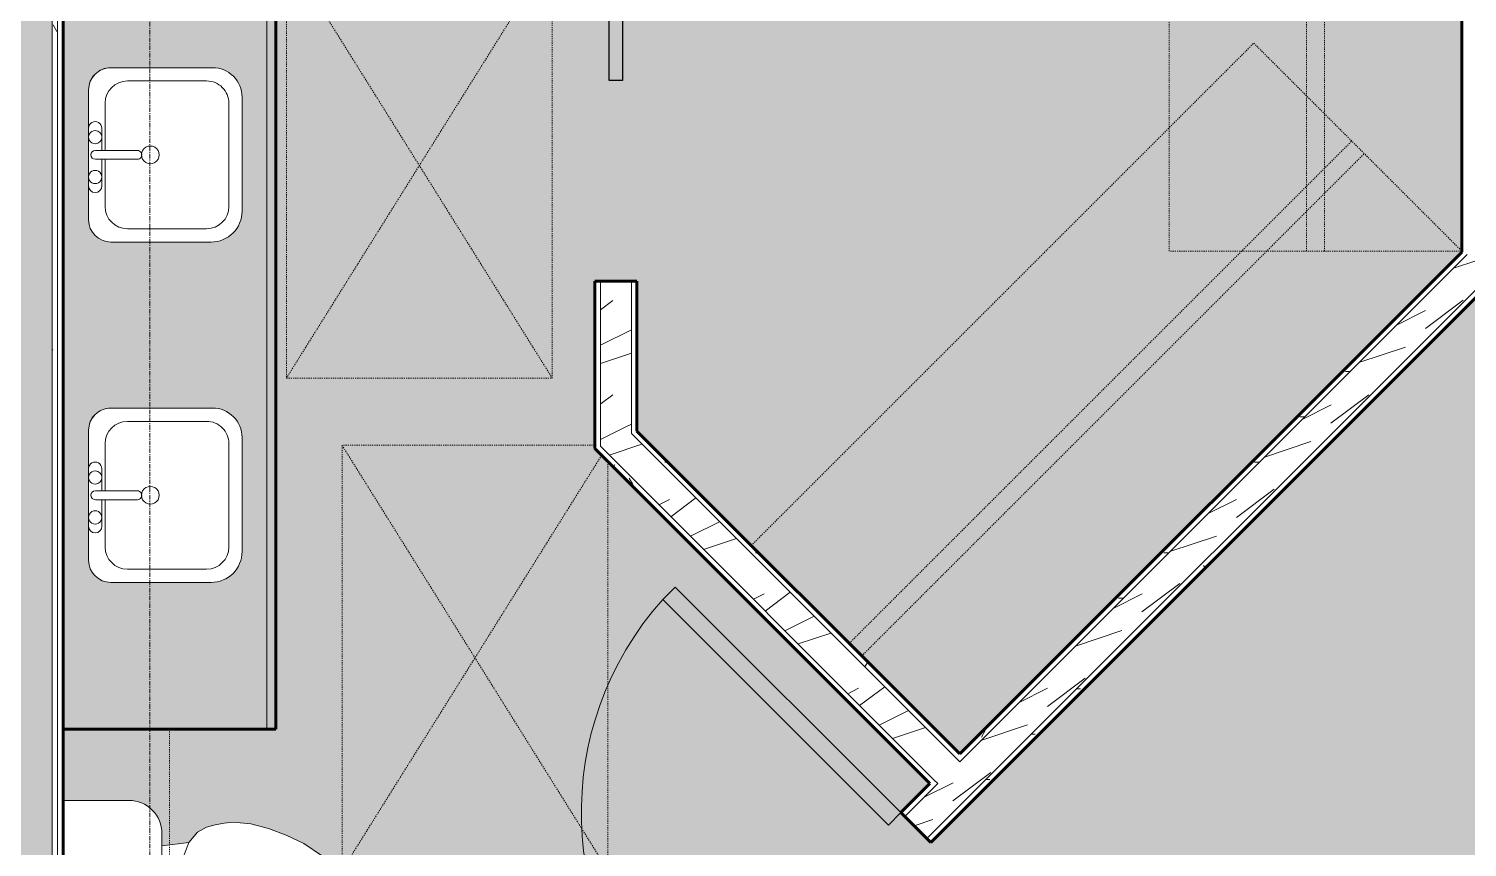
# Model space of a CAD drawing. Header units: inches. Extents: x -4105 to -1989, y 9836 to 11159.
# Drawn here: x -2514 to -2351.7, y 10523.2 to 10615.6 of the extents above; entities that cross this region are included whole.
import ezdxf

# ---------------------------------------------------------------- set-up
doc = ezdxf.new("R2010")
doc.units = ezdxf.units.IN
doc.header["$MEASUREMENT"] = 0
doc.linetypes.add('Dash', pattern=[0.25, 0.125, -0.125])
doc.linetypes.add('Grid Line 1_2_', pattern=[0.8749999999999999, 0.4999999999999999, -0.125, 0.125, -0.125])
for name, color, linetype, lineweight in [('0-1', 7, 'Continuous', 5), ('0-2', 7, 'Continuous', 9), ('A-AREA-PATT-2', 141, 'Continuous', 9), ('A-DOOR-1', 7, 'Continuous', 9), ('A-DOOR-2', 50, 'Continuous', 30), ('A-GENM-HDLN-1', 7, 'Dash', 9), ('A-WALL', 113, 'Continuous', 18), ('A-WALL-2', 250, 'Continuous', 60), ('A-WALL-3', 10, 'Continuous', 18), ('A-WALL-PATT-1', 7, 'Continuous', 9), ('A-WALL-PATT-2', 253, 'Continuous', 9), ('A-WALL-PATT-4', 111, 'Continuous', 9), ('I-WALL-2', 2, 'Continuous', 60), ('P-SANR-FIXT-2', 7, 'Continuous', 9), ('Q-CASE-1', 253, 'Continuous', 9), ('Q-CASE-2', 250, 'Continuous', 60), ('Q-CASE-3', 7, 'Continuous', 9), ('Q-CASE-HDLN-1', 7, 'Dash', 9), ('S-GRID-1', 1, 'Grid Line 1_2_', 9)]:
    doc.layers.add(name, color=color, linetype=linetype, lineweight=lineweight)
pattern_1 = [(0, (0, -1194), (20.48, 5.12), [0.845, -14.515, 0.845, -14.515, -81.92]), (0, (0, -1194), (20.48, 5.12), [-30.72, 0.845, -29.875, 0.845, -14.515, -35.84]), (0, (0, -1194), (20.48, 5.12), [-76.8, 0.845, -9.395, 0.845, -24.755]), (120, (7.68, -1191.44), (-14.67405006737632, 15.1762002695053), [0.8449999999999999, -14.515, 0.8449999999999999, -14.515, -81.91999999999999]), (120, (7.68, -1191.44), (-14.67405006737632, 15.1762002695053), [-30.72, 0.8449999999999999, -29.875, 0.8449999999999999, -14.515, -35.84]), (120, (7.68, -1191.44), (-14.67405006737632, 15.1762002695053), [-76.79999999999998, 0.8449999999999999, -9.394999999999998, 0.8449999999999999, -24.755]), (240, (10.24, -1181.2), (-5.805949932623669, -20.2962002695053), [0.845, -14.515, 0.845, -14.515, -81.92]), (240, (10.24, -1181.2), (-5.805949932623669, -20.2962002695053), [-30.72, 0.845, -29.875, 0.845, -14.515, -35.84]), (240, (10.24, -1181.2), (-5.805949932623669, -20.2962002695053), [-76.8, 0.845, -9.395, 0.845, -24.755])]
pattern_2 = [(216.87, (4.265, -1183.338), (31.98716190389133, 21.32545714244463), [5.331, -47.981]), (206.565, (10.662, -1186.536), (-10.66247606731217, -10.66200980650436), [11.921, -11.921]), (198.435, (10.662, -1191.868), (-21.3244936496746, -10.66258686177925), [6.743999999999999, -26.974])]

# ---------------------------------------------------------------- blocks, each defined once
blk = doc.blocks.new('Pocket_Door_2385 - 34_ x 80_-1722096-ENLARGED FLOOR PLAN - 3RD FLOOR PLAN - WEST')
at = {"layer": 'A-DOOR-2'}
for p, q in [((-39.66666666666676, -0.7500000000002841), (-39.66666666666676, 0.7499999999997157)), ((-39.66666666666676, 0.7499999999997157), (-5.666666666666763, 0.7499999999997157)), ((-5.666666666666763, 0.7499999999997157), (-5.666666666666763, -0.7500000000002841)), ((-5.666666666666763, -0.7500000000002841), (-39.66666666666676, -0.7500000000002841))]:
    blk.add_line(p, q, dxfattribs=at)
blk = doc.blocks.new('Toilet-Domestic-3D - Toilet-Domestic-3D-V36-ENLARGED FLOOR PLAN - 3RD FLOOR PLAN - WEST')
at = {"layer": 'P-SANR-FIXT-2'}
for p, q in [((-9.976221549255797, 11.74999999999988), (-9.976221549255797, 19.17622155038788)), ((9.976221549255834, 19.17622155039578), (9.976221549255834, 11.74999999999979)), ((6.24999999999998, 8.023778450743999), (-6.250000000000018, 8.023778450743999)), ((-4.861662917351556, 8.023778450743999), (-5.209379619536154, 4.999999999999813)), ((4.861662917351547, 8.023778450743999), (5.209379619536154, 4.999999999999837)), ((-5.209379619536154, 4.999999999999813), (-6.401133212130357, 3.999999999999825)), ((-3.835640909808955, 5.499999999999777), (-5.209379619536155, 4.999999999999812)), ((-0.9999999999997728, 5.999999999999874), (-3.835640909808916, 5.499999999999785)), ((0.9999999999997808, 5.999999999999874), (-0.9999999999997728, 5.999999999999874)), ((3.835640909808861, 5.499999999999833), (0.9999999999997852, 5.999999999999873)), ((5.209379619536155, 4.999999999999838), (3.835640909808857, 5.499999999999835)), ((6.401133212130349, 3.999999999999856), (5.209379619536156, 4.999999999999837)), ((-6.401133212130356, 3.999999999999827), (-6.967897106716618, 2.999999999999813)), ((6.967897106716618, 2.999999999999838), (6.40113321213035, 3.999999999999855)), ((-7.235846299147757, 1.999999999999744), (-7.412844257252363, 0.9961946980915921)), ((-6.967897106716618, 2.999999999999817), (-7.235846299147756, 1.999999999999738)), ((7.235846299147753, 1.999999999999849), (6.967897106716618, 2.999999999999834)), ((7.412844257252371, 0.9961946980916617), (7.235846299147749, 1.999999999999869)), ((-7.412844257252363, 0.9961946980915831), (-7.50000000000002, -6.21169782277776e-14)), ((7.500000000000021, -2.775427876562951e-14), (7.412844257252374, 0.9961946980916417)), ((-7.50000000000002, -7.231934651481962e-14), (-7.325688514504699, -1.992389396183629)), ((7.325688514504699, -1.992389396183625), (7.50000000000002, -1.099120794378914e-14)), ((-7.325688514504693, -1.992389396183659), (-6.787750874495926, -4.000000000000099)), ((6.787750874495935, -4.000000000000113), (7.325688514504697, -1.992389396183628)), ((-6.787750874495902, -4.000000000000183), (-6.05981040596345, -6.000000000000322)), ((6.05981040596353, -6.000000000000132), (6.787750874495948, -4.000000000000068)), ((-6.059810405963483, -6.000000000000248), (-5.127195089653489, -8.00000000000021)), ((5.12719508965351, -8.000000000000167), (6.059810405963534, -6.000000000000124)), ((-5.127195089653483, -8.000000000000217), (-3.739764113511693, -10.0000000000002)), ((3.739764113511725, -10.00000000000015), (5.127195089653514, -8.000000000000158)), ((-3.739764113511675, -10.00000000000023), (-2.739764113511752, -11.00000000000014)), ((-2.739764113511752, -11.00000000000014), (-1.873738709727293, -11.50000000000017)), ((1.873738709727307, -11.50000000000016), (2.73976411351174, -11.00000000000015)), ((2.739764113511739, -11.00000000000015), (3.73976411351172, -10.00000000000015)), ((-1.8737387097273, -11.50000000000016), (-0.5000000000001319, -12.00000000000012)), ((-0.5000000000001313, -12.00000000000012), (0.5000000000001497, -12.00000000000012)), ((0.5000000000001499, -12.00000000000012), (1.87373870972732, -11.50000000000015))]:
    blk.add_line(p, q, dxfattribs=at)
for centre, radius, start, end in [((-6.249999999999996, 11.74999999999986), 3.726221549255821, 179.9999999999996, 269.9999999999993), ((6.250000000000004, 11.74999999999982), 3.726221549255814, 269.9999999999992, 359.9999999999994)]:
    blk.add_arc(centre, radius, start, end, dxfattribs=at)
blk = doc.blocks.new('OD_CW_Upper Cabinet - OD_CW_Upper Cabinet-1867077-ENLARGED FLOOR PLAN - 3RD FLOOR PLAN - WEST')
at = {"layer": 'Q-CASE-HDLN-1'}
for p, q in [((0.7377049180327883, -24.00000000000042), (0.7377049180327883, -12.00000000000038)), ((0.7377049180327883, -12.00000000000038), (34.73770491801893, -12.00000000000038)), ((34.73770491801893, -12.00000000000038), (34.73770491801893, -24.00000000000042)), ((34.73770491801893, -24.00000000000042), (0.7377049180327883, -24.00000000000042))]:
    blk.add_line(p, q, dxfattribs=at)
blk = doc.blocks.new('OD_CW_Base Cabinet - OD_CW_Base Cabinet-1954172-ENLARGED FLOOR PLAN - 3RD FLOOR PLAN - WEST')
at = {"layer": 'Q-CASE-1'}
blk.add_hatch(color=256, dxfattribs=at).paths.add_polyline_path([(92.01109509747543, 4.489741911584131e-11), (0.7377049179947334, -3.192113240402249e-12), (0.7377049179954155, -1.000000000003306), (92.01109509747612, -0.9999999999552162)], flags=0)
h = blk.add_hatch(color=256, dxfattribs=at)
h.paths.add_polyline_path([(92.01109509748788, -23.99999999967168), (92.01109509747577, -0.9999999999552162), (0.7377049180085463, -1.000000000003306), (0.737704918020654, -24.00000000005128), (91.67227131146215, -23.99999999967202)], flags=0)
h.paths.add_polyline_path([(75.4291513811621, -7.302165348394973), (75.42915138116807, -18.62499999817215), (75.34396594688091, -19.27204761093856), (75.09421489061866, -19.87499999818329), (74.69691833412644, -20.39276695114666), (74.17915138115897, -20.79006350764212), (73.57619899391442, -21.03981456390387), (72.92915138115806, -21.12499999818045), (58.24411201519671, -21.12499999818829), (57.59706440243115, -21.03981456389739), (56.99411201520211, -20.79006350764417), (56.47634506223243, -20.3927669511453), (56.07904850573612, -19.87499999817647), (55.8292974494742, -19.27204761093243), (55.74411201520649, -18.62499999818443), (55.74411201520035, -7.12303413631981), (55.85726787501147, -6.263530048782749), (56.1890240695971, -5.462599744413191), (56.71677196254972, -4.774825299854577), (57.40454640710816, -4.247077406903153), (58.24411201518767, -3.910234778089725), (59.0649807990141, -3.802165352517827), (71.92915138528018, -3.802165352511005), (72.92915138114903, -3.960416266075876), (73.67915138322148, -4.271076438714666), (74.40402511652273, -4.827291617154637), (74.9602402949598, -5.5521653504535), (75.30989177331428, -6.396298691601722)], flags=0)
h.paths.add_polyline_path([(37.00468798801142, -7.302165348385764), (37.00468798801739, -18.6249999981626), (36.9195025537304, -19.27204761092867), (36.66975149746815, -19.87499999817408), (36.27245494097576, -20.39276695113745), (35.75468798800778, -20.79006350763292), (35.15173560076357, -21.03981456389432), (34.50468798800738, -21.12499999817158), (19.81964862204603, -21.12499999817943), (19.17260100928251, -21.0398145638892), (18.5696486220516, -20.7900635076353), (18.05188166908175, -20.39276695113575), (17.65458511258526, -19.87499999816726), (17.40483405632352, -19.27204761092288), (17.31964862205563, -18.62499999817522), (17.3196486220495, -7.123034136310602), (17.43280448186061, -6.263530048773199), (17.76456067644608, -5.462599744404664), (18.29230856939801, -4.774825299846051), (18.98008301395714, -4.247077406894285), (19.81964862203699, -3.910234778080857), (20.64051740586342, -3.802165352508618), (33.5046879921295, -3.802165352502138), (34.50468798799835, -3.960416266066667), (35.2546879900708, -4.271076438705458), (35.97956172337052, -4.827291617143723), (36.53577690180912, -5.552165350444633), (36.8854283801636, -6.396298691592173)], flags=0)
at = {"layer": 'Q-CASE-2'}
for p, q in [((0.7377049180327883, -24.00000000000028), (0.7377049180327883, -2.45137243837234e-13)), ((0.7377049180327883, -2.438049762076838e-13), (92.01109509748775, -2.438049762076838e-13)), ((92.01109509748775, -2.438049762076838e-13), (92.01109509748775, -24.00000000000028))]:
    blk.add_line(p, q, dxfattribs=at)
at = {"layer": 'Q-CASE-3'}
for p, q in [((0.737704918033325, -1.000000000000265), (0.7377049180333265, -2.646216579194055e-13)), ((0.7377049180333265, -2.645299309368907e-13), (92.01109509748774, -3.934460572177533e-13)), ((92.01109509748774, -1.000000000000394), (0.7377049180333265, -1.000000000000265)), ((0.7377049180327505, -24.00000000000028), (0.7377049180327829, -1.000000000000268)), ((0.7377049180327829, -1.000000000000266), (92.01109509748774, -1.000000000000395)), ((92.01109509748774, -3.935185510783861e-13), (92.01109509748774, -1.000000000000394)), ((92.01109509748774, -1.000000000000396), (92.0110950974877, -24.00000000000041))]:
    blk.add_line(p, q, dxfattribs=at)
blk = doc.blocks.new('ADA Clearances - 30_x48_-V13-ENLARGED FLOOR PLAN - 3RD FLOOR PLAN - WEST')
at = {"layer": 'A-GENM-HDLN-1'}
for p, q in [((15.00000000000022, -23.99999999999971), (-14.99999999999971, 24.00000000000038)), ((-14.99999999999971, -23.99999999999971), (15.00000000000021, 24.00000000000038)), ((15.00000000000022, 24.00000000000038), (-14.99999999999971, 24.00000000000038)), ((-14.99999999999971, 24.00000000000038), (-14.99999999999971, -23.99999999999971)), ((15.00000000000022, -23.99999999999971), (15.00000000000022, 24.00000000000038)), ((-14.99999999999971, -23.99999999999971), (15.00000000000021, -23.99999999999971))]:
    blk.add_line(p, q, dxfattribs=at)
blk = doc.blocks.new('ADA Clearances - 30_x48_-V37-ENLARGED FLOOR PLAN - 3RD FLOOR PLAN - WEST')
at = {"layer": 'A-GENM-HDLN-1'}
for p, q in [((15.00000000000022, -23.99999999999971), (-14.99999999999971, 24.00000000000038)), ((15.00000000000022, 24.00000000000038), (-14.99999999999971, 24.00000000000038)), ((-14.99999999999971, 24.00000000000038), (-14.99999999999971, -22.14280744146759)), ((-14.28569516979479, -22.85711227167184), (15.00000000000021, 24.00000000000038)), ((15.00000000000022, -23.99999999999971), (15.00000000000022, 24.00000000000038)), ((-13.52377844681237, -23.99999999999971), (15.00000000000021, -23.99999999999971))]:
    blk.add_line(p, q, dxfattribs=at)
blk = doc.blocks.new('M_Sink Vanity-Square - 500 x 440mm-1352614-ENLARGED FLOOR PLAN - 3RD FLOOR PLAN - WEST')
at = {"layer": 'P-SANR-FIXT-2'}
for p, q in [((7.960206321459207, 7.092338626521206), (-6.72483304450216, 7.092338626521206)), ((7.960206321459207, 7.092338626521206), (-6.72483304450216, 7.092338626521206)), ((3.617686636420392, 7.09233862652119), (-2.882313363579914, 7.09233862652119)), ((0.1176866364199141, 5.217338626521082), (-5.224833048619394, 5.217338626521082)), ((-2.882313363579915, 5.592338626521194), (0.1176866364199142, 5.592338626521194)), ((0.1176866364199141, 6.328534093688524), (0.1176866364199141, 1.590181973732988)), ((1.117686636419917, 6.328534093688521), (1.117686636419917, 1.590181973732988)), ((1.117686636419917, 5.592338626521215), (3.617686636420392, 5.592338626521215)), ((6.460206321459268, 5.217338626521471), (1.117686636419917, 5.217338626521471)), ((-9.224833044502127, 4.592338626521225), (-9.224833044502127, -6.730496023265159)), ((-9.224833044502127, 4.592338626521225), (-9.224833044502127, -6.730496023265159)), ((10.46020632145958, -6.909627235334674), (10.46020632145958, 4.592338626520832)), ((10.46020632145958, -6.909627235334674), (10.46020632145958, 4.592338626520832)), ((-7.724833048619226, 2.717338626521233), (-7.724833048619226, -6.230496019147965)), ((8.96020632145928, -6.230496019148079), (8.96020632145928, 2.717338626521476)), ((-5.224833048619141, -8.730496019148047), (6.460206321459311, -8.730496019148047)), ((-5.724833048619284, -10.230496019148), (7.139337537646255, -10.230496019148)), ((-5.724833048619284, -10.230496019148), (7.139337537646255, -10.230496019148))]:
    blk.add_line(p, q, dxfattribs=at)
for centre, radius, start, end in [((-6.724833044502144, 4.592338626521225), 2.49999999999998, 90.00000000000031, 180), ((-6.724833044502144, 4.592338626521225), 2.49999999999998, 90.00000000000031, 180), ((-2.882313363579915, 6.34233862652119), 0.7499999999999981, 90.00000000000037, 269.9999999999996), ((-1.882313363579992, 6.342338626521201), 0.7499999999999964, 359.9999999999996, 179.9999999999997), ((0.6176866364199157, 6.328534093688521), 0.5000000000000021, 359.9999999999996, 179.9999999999996), ((2.617686636419992, 6.34233862652119), 0.7499999999999988, 359.9999999999996, 179.9999999999997), ((3.617686636420392, 6.342338626521201), 0.7499999999999869, 269.9999999999996, 89.99999999999993), ((7.960206321459204, 4.59233862652083), 2.500000000000379, 1.272221872585407e-14, 89.99999999999999), ((7.960206321459207, 4.592338626520832), 2.500000000000377, 359.9999999999996, 90.00000000000006), ((-5.224833048619378, 2.717338626521233), 2.499999999999846, 90.00000000000034, 180), ((-1.882313363579992, 6.342338626521201), 0.7499999999999966, 180.0000000000001, 2.544443745170813e-13), ((2.617686636419992, 6.342338626521196), 0.7499999999999976, 180.0000000000001, 359.9999999999994), ((6.460206321459268, 2.717338626521459), 2.500000000000015, 2.989721400575706e-13, 90.00000000000007), ((0.6176866364199195, 0.1250000000002011), 0.9999999999999981, 359.9999999999996, 179.9999999999997), ((0.6176866364199196, 0.1250000000002014), 0.9999999999999978, 180.0000000000001, 3.053332494204976e-13), ((0.6176866364199157, 1.590181973732988), 0.500000000000001, 180, 5.088887490341627e-14), ((-5.224833048619141, -6.230496019147965), 2.500000000000086, 180, 269.9999999999997), ((6.460206321459311, -6.230496019148079), 2.499999999999967, 269.9999999999996, 4.452776554048924e-14), ((-5.724833048619282, -6.730496023265157), 3.499999995882848, 180, 269.9999999999997), ((-5.724833048619284, -6.730496023265159), 3.499999995882846, 179.9999999999999, 269.9999999999997), ((7.139337537646252, -6.909627235334671), 3.320868783813329, 269.9999999999996, 359.9999999999997), ((7.139337537646255, -6.909627235334674), 3.320868783813327, 269.9999999999996, 4.452776554048924e-14)]:
    blk.add_arc(centre, radius, start, end, dxfattribs=at)
blk = doc.blocks.new('Single-Flush - 36_ x 84_-1372839-ENLARGED FLOOR PLAN - 3RD FLOOR PLAN - WEST')
at = {"layer": 'A-DOOR-1'}
blk.add_arc((18.00000000000094, 2.374999999999273), 36.06659275674493, 93.17885224191846, 179.9999999999998, dxfattribs=at)
at = {"layer": 'A-DOOR-2'}
for p, q in [((16, 2.374999999999472), (16, 38.38609708243875)), ((18.00000000000094, 38.38609708243875), (16, 38.38609708243875)), ((18.00000000000094, 2.374999999999472), (18.00000000000094, 38.38609708243875)), ((18.00000000000094, 2.374999999999472), (16, 2.374999999999472))]:
    blk.add_line(p, q, dxfattribs=at)
blk = doc.blocks.new('OD_CW_Closet - OD_CW_Closet-2069093-ENLARGED FLOOR PLAN - 3RD FLOOR PLAN - WEST')
at = {"layer": 'Q-CASE-HDLN-1'}
for p, q in [((0.7377049180327883, -24.00000000000042), (0.7377049180327883, 9.265165042953342)), ((0.7377049180327883, 9.265165042953345), (80.93781380260386, 9.265165042953345)), ((80.93781380260386, 9.265165042953345), (80.93781380260386, -24.00000000000042)), ((0.7377049180327883, -6.367417478523519), (80.93781380260386, -6.367417478523519)), ((0.7377049180327883, -8.367417478523517), (80.93781380260386, -8.367417478523517)), ((80.93781380260386, -24.00000000000042), (0.7377049180327829, -24.00000000000042))]:
    blk.add_line(p, q, dxfattribs=at)
blk = doc.blocks.new('OD_CW_Closet - OD_CW_Closet-2069094-ENLARGED FLOOR PLAN - 3RD FLOOR PLAN - WEST')
at = {"layer": 'Q-CASE-HDLN-1'}
for p, q in [((0.7377049180327869, -24.00000000000064), (0.7377049180327869, 8.99999999999954)), ((0.7377049180327883, 8.99999999999961), (68.04289705791334, 8.99999999999961)), ((68.04289705791334, 8.99999999999961), (68.04289705791334, -24.00000000000042)), ((0.7377049180327883, -6.500000000000385), (68.04289705791334, -6.500000000000385)), ((0.7377049180327883, -8.500000000000384), (68.04289705791334, -8.500000000000384)), ((68.04289705791334, -24.00000000000042), (0.7377049180327829, -24.00000000000042))]:
    blk.add_line(p, q, dxfattribs=at)
blk = doc.blocks.new('CTR - 1st Phase - Unit Layouts_rvt-1-ENLARGED FLOOR PLAN - 3RD FLOOR PLAN - WEST')
at = {"layer": 'A-WALL-PATT-1'}
h = blk.add_hatch(dxfattribs=at)
h.set_pattern_fill('FP_1', color=256, style=0, pattern_type=2)
h.set_pattern_definition(pattern_1)
h.paths.add_polyline_path([(-2352.29873665784, 10590.35988331008), (-2351.67373665784, 10590.98488330998), (-2351.67373665784, 10657.75490887873), (-2352.29873665784, 10657.75490887873), (-2352.29873665784, 10594.48488331009)], flags=0)
h = blk.add_hatch(dxfattribs=at)
h.set_pattern_fill('FP_1', color=256, style=0, pattern_type=2)
h.set_pattern_definition(pattern_1)
h.paths.add_polyline_path([(-2480.620014749117, 10461.15472174169), (-2440.59057749715, 10501.18415899382), (-2441.032519235393, 10501.62610073206), (-2481.06195648736, 10461.59666347993)], flags=0)
h.paths.add_polyline_path([(-2415.13473337449, 10526.64000311658), (-2411.422422774685, 10530.3523137164), (-2411.864364512926, 10530.79425545465), (-2415.576675112733, 10527.08194485482)], flags=0)
h.paths.add_polyline_path([(-2408.947549040537, 10532.82718745056), (-2351.673736657855, 10590.10099983348), (-2351.67373665784, 10590.98488330998), (-2409.389490778779, 10533.2691291888)], flags=0)
h.paths.add_polyline_path([(-2348.173736657745, 10593.6009998336), (-2343.716948474796, 10598.05778801657), (-2344.158890213062, 10598.49972975484), (-2348.173736657745, 10594.48488331009), (-2348.173736657745, 10593.88506636041)], flags=0)
h.paths.add_polyline_path([(-2299.876328041316, 10641.89840845023), (-2296.448736657838, 10645.32599983374), (-2296.448736657838, 10646.20988331021), (-2300.318269779559, 10642.34035018847)], flags=0)
h = blk.add_hatch(dxfattribs=at)
h.set_pattern_fill('FP_1', color=256, style=0, pattern_type=2)
h.set_pattern_definition(pattern_1)
h.paths.add_polyline_path([(-2477.703199276717, 10458.2379062693), (-2437.673762024753, 10498.26734352143), (-2438.115703762996, 10498.70928525967), (-2478.145141014959, 10458.67984800754)], flags=0)
h.paths.add_polyline_path([(-2412.217917902089, 10523.72318764419), (-2340.80013300239, 10595.14097254419), (-2341.242074740633, 10595.58291428243), (-2412.659859640332, 10524.16512938244)], flags=0)
h.paths.add_polyline_path([(-2296.959512568916, 10638.98159297784), (-2292.323736657816, 10643.61736888896), (-2292.323736657816, 10644.50125236544), (-2297.401454307158, 10639.42353471608)], flags=0)
h = blk.add_hatch(dxfattribs=at)
h.set_pattern_fill('FP_1', color=256, style=0, pattern_type=2)
h.set_pattern_definition(pattern_1)
h.paths.add_polyline_path([(-2409.389490778779, 10533.2691291888), (-2408.947549040537, 10533.71107092705), (-2445.998736681311, 10570.76225856785), (-2445.998736681311, 10569.87837509136), (-2409.831432517021, 10533.71107092705)], flags=0)
h = blk.add_hatch(dxfattribs=at)
h.set_pattern_fill('FP_1', color=256, style=0, pattern_type=2)
h.set_pattern_definition(pattern_1)
h.paths.add_polyline_path([(-2412.306306251166, 10530.3523137164), (-2411.864364512926, 10530.79425545465), (-2450.123736681312, 10569.05362762306), (-2450.123736681312, 10568.16974414658), (-2412.659859640332, 10530.70586710557)], flags=0)
at = {"layer": 'A-WALL-PATT-2'}
h = blk.add_hatch(dxfattribs=at)
h.set_pattern_fill('FP_2', color=256, style=0, pattern_type=2)
h.set_pattern_definition(pattern_2)
h.paths.add_polyline_path([(-2445.998736681311, 10569.87837509136), (-2445.998736681311, 10587.06278628976), (-2449.498736681312, 10587.06278628976), (-2449.498736681309, 10573.37837509136), (-2446.257620157794, 10570.13725856785)], flags=0)
h.paths.add_polyline_path([(-2445.998736681284, 10621.06278628976), (-2445.998736681261, 10658.37990887878), (-2449.498736681264, 10658.37990887878), (-2449.498736681265, 10621.06278629243), (-2449.248736681265, 10621.06278628976), (-2449.248736681265, 10657.06278628976), (-2446.248736681265, 10657.06278628975), (-2446.248736681265, 10621.06278628976)], flags=0)
h = blk.add_hatch(dxfattribs=at)
h.set_pattern_fill('FP_2', color=256, style=0, pattern_type=2)
h.set_pattern_definition(pattern_2)
h.paths.add_polyline_path([(-2478.145141014959, 10458.67984800754), (-2438.115703762996, 10498.70928525967), (-2440.59057749715, 10501.18415899382), (-2480.620014749117, 10461.15472174169)], flags=0)
h.paths.add_polyline_path([(-2412.659859640332, 10524.16512938244), (-2341.242074740633, 10595.58291428243), (-2343.716948474792, 10598.05778801657), (-2415.13473337449, 10526.64000311658)], flags=0)
h.paths.add_polyline_path([(-2297.401454307158, 10639.42353471608), (-2292.948736657826, 10643.87625236544), (-2292.948736657826, 10648.82599983375), (-2299.876328041316, 10641.89840845023), (-2297.489842654805, 10639.51192306373)], flags=0)
h = blk.add_hatch(dxfattribs=at)
h.set_pattern_fill('FP_2', color=256, style=0, pattern_type=2)
h.set_pattern_definition(pattern_2)
h.paths.add_polyline_path([(-2411.422422774685, 10530.3523137164), (-2408.947549040537, 10532.82718745056), (-2449.498736681309, 10573.37837509136), (-2449.498736681312, 10568.42862762306), (-2411.864364512926, 10530.79425545465)], flags=0)
at = {"layer": 'A-WALL-2'}
for p, q in [((-2352.298736657838, 10657.75490887872), (-2352.298736657737, 10590.35988331006)), ((-2412.217917902087, 10523.72318764418), (-2342.037569869465, 10593.90353567709)), ((-2352.298736657737, 10590.35988331006), (-2408.947549040535, 10533.71107092703)), ((-2445.373736681299, 10587.06278628974), (-2450.1237366813, 10587.06278628974)), ((-2450.1237366813, 10587.06278628974), (-2450.123736681306, 10574.88725856783)), ((-2445.373736681309, 10570.13725856783), (-2445.373736681299, 10587.06278628974)), ((-2450.123736681307, 10574.88725856783), (-2450.123736681309, 10569.05362762305)), ((-2450.123736681309, 10569.05362762305), (-2450.12373668131, 10568.16974414656)), ((-2408.947549040535, 10533.71107092703), (-2445.373736681308, 10570.13725856783)), ((-2450.12373668131, 10568.16974414656), (-2412.306306251164, 10530.35231371639)), ((-2412.306306251164, 10530.35231371639), (-2415.57667511273, 10527.08194485481)), ((-2415.57667511273, 10527.08194485481), (-2412.217917902087, 10523.72318764418))]:
    blk.add_line(p, q, dxfattribs=at)
at = {"layer": 'A-WALL-3'}
for p, q in [((-2341.242074740631, 10595.58291428241), (-2412.65985964033, 10524.16512938242)), ((-2351.673736657736, 10590.10099983358), (-2408.947549040534, 10532.82718745055)), ((-2449.498736681299, 10587.06278628974), (-2449.498736681307, 10574.26225856783)), ((-2445.9987366813, 10587.06278628974), (-2445.998736681308, 10570.76225856783)), ((-2449.498736681307, 10573.37837509135), (-2449.498736681306, 10574.26225856783)), ((-2449.49873668131, 10568.42862762305), (-2449.498736681307, 10573.37837509135)), ((-2445.998736681309, 10569.87837509135), (-2445.998736681308, 10570.76225856783)), ((-2445.998736681309, 10569.87837509135), (-2409.389490778776, 10533.26912918879)), ((-2449.498736681309, 10568.42862762305), (-2411.864364512924, 10530.79425545463)), ((-2409.389490778776, 10533.26912918879), (-2408.947549040534, 10532.82718745055)), ((-2411.422422774682, 10530.35231371639), (-2415.134733374487, 10526.64000311657)), ((-2411.864364512924, 10530.79425545463), (-2411.422422774682, 10530.35231371639))]:
    blk.add_line(p, q, dxfattribs=at)
at = {"layer": '0-2'}
for name, p, rotation in [('OD_CW_Closet - OD_CW_Closet-2069094-ENLARGED FLOOR PLAN - 3RD FLOOR PLAN - WEST', (-2376.298736679606, 10589.71201182073), 90.0000000000261), ('Pocket_Door_2385 - 34_ x 80_-1722096-ENLARGED FLOOR PLAN - 3RD FLOOR PLAN - WEST', (-2447.748736681291, 10604.06278628974), 269.9999999999695), ('OD_CW_Base Cabinet - OD_CW_Base Cabinet-1954172-ENLARGED FLOOR PLAN - 3RD FLOOR PLAN - WEST', (-2486.123736679626, 10628.49261379719), 269.9999999999695), ('ADA Clearances - 30_x48_-V13-ENLARGED FLOOR PLAN - 3RD FLOOR PLAN - WEST', (-2469.923736679038, 10600.12990887931), 180), ('OD_CW_Closet - OD_CW_Closet-2069093-ENLARGED FLOOR PLAN - 3RD FLOOR PLAN - WEST', (-2426.439747959655, 10550.15999754587), 45.00000000002335), ('M_Sink Vanity-Square - 500 x 440mm-1352614-ENLARGED FLOOR PLAN - 3RD FLOOR PLAN - WEST', (-2500.156398051286, 10600.71275885368), 89.99999999995289), ('M_Sink Vanity-Square - 500 x 440mm-1352614-ENLARGED FLOOR PLAN - 3RD FLOOR PLAN - WEST', (-2500.156398051316, 10562.28829546052), 89.99999999995289), ('ADA Clearances - 30_x48_-V37-ENLARGED FLOOR PLAN - 3RD FLOOR PLAN - WEST', (-2463.647515128142, 10544.55071515192), 180), ('Single-Flush - 36_ x 84_-1372839-ENLARGED FLOOR PLAN - 3RD FLOOR PLAN - WEST', (-2426.625218568738, 10512.67464418812), 45.00000000011767), ('OD_CW_Upper Cabinet - OD_CW_Upper Cabinet-1867077-ENLARGED FLOOR PLAN - 3RD FLOOR PLAN - WEST', (-2486.123736677863, 10537.21922361811), 269.9999999999669), ('Toilet-Domestic-3D - Toilet-Domestic-3D-V36-ENLARGED FLOOR PLAN - 3RD FLOOR PLAN - WEST', (-2490.947515128957, 10518.48151870007), 89.99999999997608)]:
    blk.add_blockref(name, p, dxfattribs=dict(at, rotation=rotation))
blk = doc.blocks.new('CTR - 1st Phase - Shell_rvt-1-ENLARGED FLOOR PLAN - 3RD FLOOR PLAN - WEST')
at = {"layer": 'S-GRID-1'}
blk.add_line((-2500.323736679715, 9836.179692344085), (-2500.323736679705, 11126.32435873707), dxfattribs=at)

msp = doc.modelspace()

# ---------------------------------------------------------------- hatches: boundary and pattern name
at = {"layer": 'A-AREA-PATT-2'}
h = msp.add_hatch(color=256, dxfattribs=at)
h.paths.add_polyline_path([(-2424.67019068761, 10418.78939611043), (-2363.589106074831, 10418.78939611043), (-2363.58910607483, 10478.07681963162), (-2368.300289123557, 10482.78800268033), (-2371.106852012823, 10479.981439791), (-2370.576521926932, 10479.45110970511), (-2372.344288879897, 10477.68334275214), (-2372.874618965785, 10478.21367283808), (-2373.051395661082, 10478.03689614273), (-2375.437881047619, 10480.42338152926), (-2400.186618389091, 10455.67464418767), (-2399.214346564958, 10454.70237236354), (-2425.377297468801, 10428.53942145958), (-2423.963083906424, 10427.12520789721), (-2424.139860601693, 10426.94843120194), (-2423.609530515802, 10426.418101116), (-2425.377297468765, 10424.65033416303), (-2425.907627554655, 10425.18066424897), (-2432.298895693167, 10418.78939611043), (-2425.112132425853, 10418.78939611043)], flags=0)
h.paths.add_polyline_path([(-2476.513291274576, 10456.47346156482), (-2451.057447151861, 10481.92930568754), (-2449.820010284784, 10480.69186882046), (-2475.2758544075, 10455.23602469774)], flags=0)
h.paths.add_polyline_path([(-2298.22277238741, 10418.78939611043), (-2298.22277238741, 10426.51561767072), (-2298.095804467047, 10427.48003477395), (-2297.72355335993, 10428.37872844536), (-2297.131387363827, 10429.15045419641), (-2296.359661612772, 10429.74262019251), (-2295.460967941363, 10430.11487129963), (-2294.420242470613, 10430.24183921997), (-2293.108213755495, 10430.24183921997), (-2293.455930457677, 10433.26561767072), (-2294.64768405027, 10434.26561767072), (-2295.214447944856, 10435.26561767072), (-2295.482397137286, 10436.26561767072), (-2295.65939509539, 10437.26942297263), (-2295.746550838136, 10438.26561767073), (-2295.572239352639, 10440.25800706691), (-2295.034301712628, 10442.26561767072), (-2294.306361244095, 10444.26561767072), (-2293.373745927782, 10446.26561767072), (-2291.986314951639, 10448.26561767072), (-2290.986314951638, 10449.26561767072), (-2290.120289547856, 10449.76561767072), (-2288.746550838125, 10450.26561767072), (-2287.746550838127, 10450.26561767072), (-2286.372812128403, 10449.76561767072), (-2285.506786724615, 10449.26561767072), (-2284.506786724621, 10448.26561767072), (-2283.11935574848, 10446.26561767072), (-2282.186740432172, 10444.26561767072), (-2281.45879996364, 10442.26561767072), (-2280.920862323727, 10440.25800706691), (-2280.746550838136, 10438.26561767071), (-2280.833706580885, 10437.26942297262), (-2281.01070453899, 10436.26561767071), (-2281.278653731423, 10435.26561767071), (-2281.84541762601, 10434.26561767071), (-2283.037171218602, 10433.26561767072), (-2283.384887920793, 10430.24183921997), (-2281.996550838146, 10430.24183921997), (-2281.032133734926, 10430.11487129961), (-2280.133440063517, 10429.7426201925), (-2279.361714312462, 10429.15045419639), (-2278.769548316361, 10428.37872844534), (-2278.397297209246, 10427.48003477393), (-2278.270329288899, 10426.51561767071), (-2278.270329288899, 10418.78939611043), (-2272.246550820829, 10418.78939612145), (-2272.246550820829, 10449.33604153159), (-2267.496550820766, 10449.3360415316), (-2267.496550820766, 10418.78939611043), (-2076.798736679717, 10418.78939611043), (-2076.798736679717, 10546.60490883367), (-2133.074606593791, 10546.60490883367), (-2133.074606593791, 10545.85490883367), (-2135.57460659379, 10545.85490883367), (-2135.57460659379, 10546.60490883379), (-2172.824606593795, 10546.60490883359), (-2172.824606593795, 10547.97990883352), (-2207.824606593798, 10547.97990883352), (-2207.824606593798, 10546.60490883352), (-2208.074606593791, 10546.60490883352), (-2208.074606593791, 10545.85490883351), (-2213.074606593792, 10545.85490883351), (-2213.074606593792, 10546.60490883351), (-2213.324606593795, 10546.60490883351), (-2213.324606593795, 10547.97990883343), (-2248.324606593792, 10547.97990883343), (-2248.324606593792, 10546.60490883336), (-2285.574606593791, 10546.60490883332), (-2285.574606593791, 10545.85490883335), (-2288.074606593792, 10545.85490883335), (-2288.074606593792, 10546.60490883332), (-2304.483382970856, 10546.60490883332), (-2306.375890598325, 10544.71240120583), (-2309.73464780898, 10548.07115841646), (-2268.050897392074, 10589.75490883356), (-2243.525738337444, 10589.75490883362), (-2243.52573833747, 10613.75490883375), (-2238.775738354315, 10613.75490883375), (-2238.775738354315, 10621.75490887767), (-2203.025738354311, 10621.75490887767), (-2203.025738354311, 10613.75490885157), (-2076.798736674665, 10613.75490885157), (-2076.798736679717, 10742.3768961105), (-2074.923736679678, 10742.3768961105), (-2074.923736679691, 10844.38939611053), (-2173.341705441683, 10844.38939611054), (-2173.341705441683, 10847.13939611053), (-2175.436236679707, 10847.13939611051), (-2175.436236679707, 10844.38939611054), (-2176.936236679707, 10844.38939611054), (-2176.936236679707, 10842.51439611051), (-2292.323736658115, 10842.51439611051), (-2292.323736657907, 10704.12990885985), (-2297.073736658117, 10704.12990885985), (-2297.073736658116, 10842.51439611051), (-2389.37373678193, 10842.51439611051), (-2389.373736781931, 10707.76439611072), (-2394.123736781931, 10707.76439611072), (-2394.12373678193, 10842.51439611051), (-2510.123736679338, 10842.51439611051), (-2510.123736679338, 10803.72807309775), (-2430.123736783315, 10803.72807309775), (-2430.123736783315, 10725.72807309717), (-2510.123736783877, 10725.72807309717), (-2510.123736679338, 10662.50490887881), (-2442.373736681262, 10662.50490887881), (-2442.373736681262, 10657.75490887878), (-2445.373736681264, 10657.75490887878), (-2445.373736681264, 10621.06278628975), (-2446.248736681265, 10621.06278628976), (-2446.248736681265, 10657.06278628976), (-2449.248736681265, 10657.06278628976), (-2449.248736681265, 10621.06278628976), (-2450.123736681284, 10621.06278628976), (-2450.123736681284, 10627.75490887919), (-2486.123736679622, 10627.75490887919), (-2486.123736679623, 10536.48151869971), (-2510.123736679671, 10536.48151869971), (-2510.123736679671, 10528.45774024935), (-2502.697515128951, 10528.45774024935), (-2501.733098025731, 10528.33077232899), (-2500.834404354322, 10527.95852122188), (-2500.062678603267, 10527.36635522577), (-2499.470512607165, 10526.59462947472), (-2499.098261500049, 10525.69593580331), (-2498.971293579695, 10524.65521033256), (-2498.971293579695, 10523.34318161744), (-2495.947515128955, 10523.69089831962), (-2494.947515128951, 10524.88265191222), (-2493.94751512895, 10525.4494158068), (-2492.94751512895, 10525.71736499924), (-2491.943709827042, 10525.89436295734), (-2490.94751512895, 10525.98151870009), (-2488.955125732767, 10525.80720721459), (-2486.947515128956, 10525.26926957458), (-2484.947515128956, 10524.54132910605), (-2482.947515128955, 10523.60871378974), (-2480.947515128955, 10522.2212828136), (-2479.947515128953, 10521.22128281359), (-2479.447515128954, 10520.35525740981), (-2478.947515128953, 10518.98151870008), (-2478.947515128953, 10517.98151870008), (-2479.447515128954, 10516.60777999036), (-2479.947515128953, 10515.74175458657), (-2481.061956487359, 10514.66236484377), (-2482.947515128955, 10513.35432361043), (-2484.947515128956, 10512.42170829412), (-2486.947515128956, 10511.69376782559), (-2488.955125732767, 10511.15583018558), (-2490.947515128957, 10510.98151870009), (-2491.943709827048, 10511.06867444283), (-2492.947515128956, 10511.24567240094), (-2493.947515128957, 10511.51362159337), (-2494.947515128956, 10512.08038548796), (-2495.947515128955, 10513.27213908055), (-2498.971293579695, 10513.61985578274), (-2498.971293579695, 10512.23151870009), (-2499.098261500055, 10511.26710159687), (-2499.470512607172, 10510.36840792546), (-2500.062678603274, 10509.59668217441), (-2500.834404354327, 10509.00451617831), (-2501.733098025734, 10508.63226507119), (-2502.697515128955, 10508.50529715084), (-2510.123736679339, 10508.50529715084), (-2510.12373667934, 10502.48151870289), (-2489.840850849037, 10502.48151870291), (-2489.840850849037, 10493.10651870289), (-2494.590850849037, 10493.10651870289), (-2494.590850849037, 10497.73151870289), (-2510.12373667934, 10497.73151870289), (-2510.12373667934, 10455.16439611052), (-2506.460181366567, 10455.16439611052), (-2494.590850849078, 10467.03372662801), (-2494.59085084907, 10473.10651870289), (-2489.840850849069, 10473.10651870289), (-2489.819500299415, 10471.1938841524), (-2480.64211805715, 10462.01650191014), (-2441.032519235393, 10501.62610073206), (-2437.673762024753, 10498.26734352143), (-2477.283360846514, 10458.6577446995), (-2477.220398055576, 10458.59478190856), (-2477.927504836948, 10457.88767512719), (-2476.513291274576, 10456.47346156482), (-2477.883310663125, 10455.10344217627), (-2477.441368924884, 10454.66150043803), (-2477.48556309852, 10454.61730626439), (-2452.913602452288, 10430.04534561816), (-2452.869408278651, 10430.0895397918), (-2452.42746654041, 10429.64759805355), (-2451.057447151861, 10431.0176174421), (-2449.643233589488, 10429.60340387974), (-2448.936126808117, 10430.31051066111), (-2438.215711185934, 10419.59009503892), (-2429.266384765327, 10428.53942145957), (-2429.796714851218, 10429.06975154546), (-2428.028947898253, 10430.83751849843), (-2427.498617812365, 10430.30718841254), (-2427.321841117068, 10430.48396510784), (-2426.349569292934, 10429.51169328371), (-2401.600831951461, 10454.26043062529), (-2402.573103775595, 10455.23270244942), (-2376.233376176457, 10481.57243004868), (-2376.763706262348, 10482.10276013457), (-2374.995939309385, 10483.87052708754), (-2374.465609223494, 10483.34019700165), (-2335.190491931637, 10522.61531429369), (-2331.831734720998, 10519.25655708306), (-2334.71271701728, 10516.37557478676), (-2309.048183761825, 10490.71104153141), (-2267.496550820911, 10490.71104153141), (-2267.496550820902, 10485.3360415316), (-2272.246550820902, 10485.3360415316), (-2272.246550820902, 10485.96104153133), (-2311.015698183002, 10485.96104153132), (-2338.071474227909, 10513.01681757612), (-2364.941531912928, 10486.14675989097), (-2358.839106074834, 10480.0443340529), (-2358.839106074821, 10442.78939612115), (-2306.246550839813, 10442.78939612115), (-2306.246550839813, 10418.78939612111)], flags=0)
h.paths.add_polyline_path([(-2176.036260227014, 10419.05432631391), (-2202.860059697665, 10419.05432631391), (-2202.86005969787, 10499.05432631484), (-2124.860059696915, 10499.05432631484), (-2124.860059696915, 10419.05432631391)], flags=0)
h.paths.add_polyline_path([(-2223.791898139366, 10419.55432631366), (-2223.791898139366, 10437.55432631388), (-2205.791898139151, 10437.55432631388), (-2205.791898139151, 10419.55432631366)], flags=0)
h.paths.add_polyline_path([(-2103.860059696878, 10419.55432631459), (-2121.860059697093, 10419.55432631459), (-2121.860059697093, 10437.55432631481), (-2103.860059696878, 10437.55432631481), (-2103.860059696878, 10435.1768961105)], flags=0)
h.paths.add_polyline_path([(-2513.123736679347, 10444.25820011062), (-2508.217540679446, 10449.16439611052), (-2513.123736679347, 10449.16439611052)], flags=0)
h.paths.add_polyline_path([(-2412.217917902089, 10523.72318764419), (-2415.576675112733, 10527.08194485482), (-2412.306306251166, 10530.3523137164), (-2450.123736681312, 10568.16974414658), (-2450.123736681312, 10587.06278628976), (-2445.37373668131, 10587.06278628976), (-2445.37373668131, 10570.13725856785), (-2408.947549040537, 10533.71107092705), (-2352.29873665784, 10590.35988331008), (-2352.29873665784, 10657.75490887873), (-2408.373736681264, 10657.75490887873), (-2408.373736681264, 10658.62990887874), (-2372.373736681262, 10658.62990887874), (-2372.373736681262, 10661.62990887874), (-2408.373736681264, 10661.62990887874), (-2408.373736681262, 10662.50490887875), (-2394.123736781948, 10662.50490887875), (-2394.123736781948, 10671.76439611072), (-2389.373736781947, 10671.76439611072), (-2389.373736781947, 10662.50490887875), (-2297.073736657844, 10662.50490887875), (-2297.073736657844, 10668.12990885985), (-2292.323736657826, 10668.12990885986), (-2292.323736657816, 10643.61736888896), (-2295.722075701843, 10640.21902984492), (-2295.191745615951, 10639.68869975903), (-2296.959512568916, 10637.92093280606), (-2297.489842654805, 10638.45126289195), (-2297.666619350102, 10638.27448619665), (-2298.638891174235, 10639.24675802078), (-2319.144987828602, 10618.74066136633), (-2318.172716004469, 10617.7683895422), (-2340.269802916504, 10595.67130263007), (-2339.739472830613, 10595.14097254419), (-2341.507239783575, 10593.37320559122), (-2342.037569869466, 10593.90353567711), (-2411.77597616385, 10524.16512938244)], flags=0)
h.paths.add_polyline_path([(-2272.800897392063, 10547.97990883344), (-2250.324606593798, 10547.97990883344), (-2250.324606593798, 10549.35490883351), (-2213.324606593795, 10549.35490883351), (-2213.324606593795, 10551.35490883351), (-2213.074606593803, 10551.35490883351), (-2213.074606593803, 10552.10490883355), (-2208.074606593802, 10552.10490883355), (-2208.074606593802, 10551.35490883352), (-2207.824606593798, 10551.35490883352), (-2207.824606593798, 10549.35490883359), (-2170.824606593795, 10549.35490883359), (-2170.824606593795, 10547.97990883367), (-2135.824606593792, 10547.97990883367), (-2135.824606593801, 10551.35490883372), (-2135.574606593803, 10551.35490883372), (-2135.574606593803, 10552.10490883371), (-2133.074606593801, 10552.10490883371), (-2133.074606593801, 10551.35490883372), (-2108.723736657023, 10551.35490883367), (-2108.723736657088, 10585.00490883356), (-2266.083382970791, 10585.00490883355), (-2299.733382970869, 10551.35490883333), (-2288.074606593803, 10551.35490883333), (-2288.074606593803, 10552.1049088334), (-2285.574606593803, 10552.1049088334), (-2285.574606593803, 10551.35490883333), (-2285.324606593801, 10551.35490883333), (-2285.324606593795, 10547.97990883344)], flags=0)
h.paths.add_polyline_path([(-2072.923736679717, 10550.3768961105), (-2072.923736679717, 10588.4018961105), (-2076.173736657209, 10588.4018961105), (-2076.173736657209, 10585.00490883391), (-2103.973736657091, 10585.00490883397), (-2103.973736657027, 10551.35490883373), (-2076.173736679717, 10551.35490883373), (-2076.173736657122, 10550.3768961105)], flags=0)
h.paths.add_polyline_path([(-2101.04873665731, 10555.38939609175), (-2101.048736657309, 10556.38939609175), (-2101.548736657252, 10556.40217390689), (-2101.548736657252, 10557.13939609175), (-2101.048736657309, 10557.13939609175), (-2101.048736657309, 10573.38939609175), (-2101.548736657288, 10573.39791463517), (-2101.548736657288, 10573.88939609175), (-2101.048736657309, 10573.88939609175), (-2101.048736657309, 10583.3893960918), (-2075.798736657249, 10583.3893960918), (-2075.798736657249, 10555.3893960918), (-2084.433760227013, 10555.38939609175)], flags=0)
h.paths.add_polyline_path([(-2238.775738337436, 10589.75490883362), (-2203.025738354312, 10589.75490883397), (-2203.025738354312, 10591.75490887764), (-2238.775738337433, 10591.75490887764)], flags=0)
h.paths.add_polyline_path([(-2347.548736657746, 10595.10988331009), (-2345.396327080136, 10597.26229288771), (-2345.926657166027, 10597.79262297365), (-2344.158890213062, 10599.56038992662), (-2343.628560127173, 10599.03005984073), (-2343.451783431877, 10599.20683653603), (-2341.065298045341, 10596.8203511495), (-2320.559201390973, 10617.32644780395), (-2321.531473215106, 10618.29871962808), (-2299.611162998369, 10640.21902984491), (-2301.025376560744, 10641.63324340728), (-2300.848599865421, 10641.81002010261), (-2301.378929951341, 10642.34035018847), (-2299.611162998403, 10644.10811714146), (-2299.080832912513, 10643.57778705552), (-2297.073736657825, 10645.58488331022), (-2297.073736657844, 10657.75490887873), (-2347.548736657745, 10657.75490887873), (-2347.548736657746, 10595.58291428243)], flags=0)
h.paths.add_polyline_path([(-2326.315721128933, 10620.16371712211), (-2344.700497439829, 10638.54849343292), (-2327.02282791021, 10656.22616296262), (-2308.638051599314, 10637.84138665182), (-2321.531473215106, 10624.94796503596)], flags=0)
h.paths.add_polyline_path([(-2168.532506189493, 10658.87990887766), (-2168.532506189493, 10659.12990887765), (-2171.155680756407, 10659.12990887765), (-2171.176762176645, 10659.37990887765), (-2172.10501184665, 10659.40196561315), (-2172.190956424914, 10659.43756502308), (-2172.248612570352, 10659.57675927135), (-2172.248612570417, 10661.75490887763), (-2250.334225122047, 10661.75490887763), (-2250.334225122134, 10697.75490887797), (-2232.944196407798, 10697.75490887797), (-2232.944196407803, 10706.53038868085), (-2216.444196407797, 10706.53038868085), (-2216.444196407797, 10697.75490887797), (-2204.944196407795, 10697.75490887797), (-2204.9441964078, 10706.53038868079), (-2188.444196407793, 10706.53038868079), (-2188.444196407795, 10697.75490887797), (-2173.721748972958, 10697.75490887797), (-2173.721748972963, 10706.5303886809), (-2157.221748972957, 10706.5303886809), (-2157.221748972958, 10697.75490887797), (-2145.721748972956, 10697.75490887797), (-2145.721748972961, 10706.5303886809), (-2129.221748972955, 10706.53038868097), (-2129.221748972956, 10697.75490887797), (-2112.798736675032, 10697.75490887797), (-2112.798736675032, 10661.75490887763), (-2148.248612570349, 10661.75490887763), (-2148.255320084859, 10659.52581064048), (-2148.306268715784, 10659.43756502314), (-2148.44546296405, 10659.37990887771), (-2149.341557978087, 10659.37990887765), (-2149.341557978087, 10659.12990887765), (-2153.072654304452, 10659.12990887765), (-2153.072654304452, 10658.87990887769), (-2155.04115824146, 10658.87990887769), (-2155.04115824146, 10659.12990887765), (-2164.398647921776, 10659.12990887765), (-2164.398647921776, 10658.87990887767), (-2164.989199102879, 10658.87990887767), (-2164.989199102879, 10659.12990887765), (-2165.579750283981, 10659.12409301337), (-2165.579750283981, 10658.87990887766), (-2166.170301465083, 10658.87990887766), (-2166.170301465083, 10659.12990887765), (-2166.760852646185, 10659.12990887765), (-2166.760852646185, 10658.87990887766), (-2167.351403827288, 10658.87990887766), (-2167.351403827288, 10659.12990887765), (-2167.94195500839, 10659.12990887765), (-2167.94195500839, 10658.87990887766), (-2168.402718560345, 10658.87990887766)], flags=0)
h.paths.add_polyline_path([(-2504.513177205102, 10704.79623465539), (-2509.62373678403, 10704.79623465539), (-2509.623736784029, 10722.79623465552), (-2491.6237367839, 10722.79623465552), (-2491.6237367839, 10704.79623465539)], flags=0)
h.paths.add_polyline_path([(-2207.36049181816, 10741.11439611007), (-2207.36049181816, 10776.11439611016), (-2201.360491818161, 10776.11439611016), (-2201.360491818161, 10777.11439611015), (-2129.360491818128, 10777.11439611015), (-2129.360491818128, 10776.11439611016), (-2123.360491818124, 10776.11439611016), (-2123.360491818124, 10741.11439611007), (-2176.036260227012, 10741.11439611007)], flags=0)
h.paths.add_polyline_path([(-2231.798615638432, 10780.43939611451), (-2252.360491822399, 10780.43939611451), (-2252.360491822399, 10828.43939611454), (-2217.360491822355, 10828.43939611454), (-2217.360491822355, 10822.43939611454), (-2216.360491822361, 10822.43939611454), (-2216.360491822361, 10786.43939611451), (-2217.360491822356, 10786.43939611451), (-2217.360491822356, 10780.43939611451)], flags=0)
h.paths.add_polyline_path([(-2085.860491822387, 10780.43939611461), (-2113.360491822388, 10780.43939611461), (-2113.360491822388, 10786.43939611461), (-2114.360491822385, 10786.43939611461), (-2114.360491822384, 10822.43939611463), (-2113.360491822388, 10822.43939611463), (-2113.360491822388, 10828.43939611463), (-2078.360491822358, 10828.43939611463), (-2078.360491822358, 10780.43939611461), (-2082.360491822358, 10780.43939611461)], flags=0)
h.paths.add_polyline_path([(-2491.623736783451, 10806.72807309766), (-2509.62373678358, 10806.72807309766), (-2509.62373678358, 10824.72807309779), (-2491.62373678345, 10824.72807309779)], flags=0)
h.paths.add_polyline_path([(-2188.528138203636, 10825.35758888431), (-2188.528138203636, 10825.38939611004), (-2203.721147917823, 10825.38939611004), (-2203.721147917823, 10825.35834046472), (-2204.21025558798, 10825.35834046472), (-2204.21025558798, 10825.38939611004), (-2204.870759314148, 10825.38939611004), (-2204.870759314148, 10841.51439611005), (-2132.870759314147, 10841.5143961101), (-2132.870759314147, 10825.38939611009), (-2133.531263040283, 10825.38939611009), (-2133.558043404209, 10825.35834046479), (-2134.02037071044, 10825.35834046479), (-2134.02037071044, 10825.38939611009), (-2149.213380424626, 10825.38939611009), (-2149.213380424626, 10825.35758888434), (-2150.207856152898, 10825.35758888434), (-2150.207856152898, 10825.38939611009), (-2150.870759314136, 10825.38939611009), (-2150.870759314136, 10829.38939611009), (-2186.870759314187, 10829.38939611009), (-2186.870759314173, 10825.38939611004), (-2187.533662475365, 10825.38939611004), (-2187.533662475365, 10825.35758888431), (-2187.870759314146, 10825.35758888431)], flags=0)
at = {"layer": 'A-WALL-PATT-4'}
h = msp.add_hatch(dxfattribs=at)
h.set_pattern_fill('FP_4', color=256, style=0, pattern_type=2)
h.set_pattern_definition([(161.57, (0.32, -1193.68), (-2.560496184573631, -0.0005373861552858683), [0, -18.214, 2.022, 0]), (18.43, (-0.32, -1193.68), (-2.560496184573631, 0.0005373861552860904), [0, -18.214, 2.022, 0]), (108.43, (0.32, -1193.68), (1.279220909290681, -6.400876726295667), [6.069999999999999, -14.166]), (71.57, (-0.32, -1193.68), (1.279220909290681, 6.400876726295667), [6.07, -14.166])])
h.paths.add_polyline_path([(-2514.873736679347, 10453.91439611052), (-2511.37373667934, 10453.91439611052), (-2511.373736679338, 10843.51439611053), (-2514.873736679344, 10843.51439611053), (-2514.873736679347, 10454.53939611051)], flags=0)
h = msp.add_hatch(dxfattribs=at)
h.set_pattern_fill('FP_1', color=256, style=0, pattern_type=2)
h.set_pattern_definition(pattern_1)
h.paths.add_polyline_path([(-2511.37373667934, 10454.53939611051), (-2510.748736679347, 10454.53939611051), (-2510.749340194208, 10843.13939611052), (-2511.373736679338, 10843.13939611052), (-2511.37373667934, 10455.16439611052)], flags=0)
h = msp.add_hatch(dxfattribs=at)
h.set_pattern_fill('FP_1', color=256, style=0, pattern_type=2)
h.set_pattern_definition(pattern_1)
h.paths.add_polyline_path([(-2510.12373667934, 10455.16439611052), (-2510.123736679338, 10843.13939611052), (-2510.748736679344, 10843.13939611052), (-2510.748736679347, 10455.16439611052)], flags=0)

# ---------------------------------------------------------------- linework, layer by layer
at = {"layer": 'A-WALL'}
for p, q in [((-2511.373736679335, 10843.51439611052), (-2511.373736679344, 10453.9143961105)), ((-2510.748736679335, 10843.51439611052), (-2510.748736679344, 10454.5393961105))]:
    msp.add_line(p, q, dxfattribs=at)
at = {"layer": 'I-WALL-2'}
msp.add_line((-2510.123736679344, 10455.1643961105), (-2510.123736679335, 10843.51439611052), dxfattribs=at)

# ---------------------------------------------------------------- block references
at = {"layer": '0-1'}
for name in ['CTR - 1st Phase - Shell_rvt-1-ENLARGED FLOOR PLAN - 3RD FLOOR PLAN - WEST', 'CTR - 1st Phase - Unit Layouts_rvt-1-ENLARGED FLOOR PLAN - 3RD FLOOR PLAN - WEST']:
    msp.add_blockref(name, (0, 0), dxfattribs=at)

doc.saveas('drawing.dxf')
